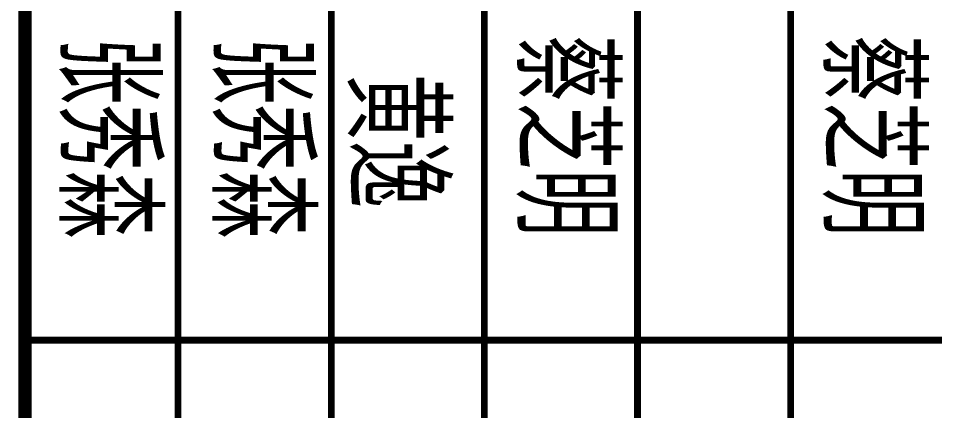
# Model space of a CAD drawing. Extents: x -518115 to 1124316, y -209821 to 1628073.
# Drawn here: x 1062372 to 1063569, y -172935 to -172422 of the extents above; entities that cross this region are included whole.
import ezdxf

# ---------------------------------------------------------------- set-up
doc = ezdxf.new("R2010")
doc.units = 0
doc.header["$LTSCALE"] = 1000
doc.header["$MEASUREMENT"] = 0
doc.layers.add('图框', color=140, linetype='Continuous')
doc.layers.add('图签文字', color=147, linetype='Continuous')
doc.styles.add('建筑图签-2', font='TXT.shx', dxfattribs={"width": 0.5, "bigfont": 'HZTXT.shx'})

# ---------------------------------------------------------------- blocks, each defined once
blk = doc.blocks.new('GFDDDDRG')
at = {"layer": '图框'}
for points, const_width in [([(897509.9, -156001.9), (897509.9, -159501.9)], 35), ([(897909.9, -156001.9), (897909.9, -159501.9)], 17.5), ([(898309.9, -156001.9), (898309.9, -159501.9)], 17.5), ([(898709.9, -156001.9), (898709.9, -159501.9)], 17.5), ([(899109.9, -156001.9), (899109.9, -159501.9)], 17.5), ([(899509.9, -156001.9), (899509.9, -159501.9)], 17.5), ([(897509.9, -158251.9), (900709.9, -158251.9)], 17.5)]:
    blk.add_lwpolyline(points, dxfattribs=dict(at, const_width=const_width))
at = {"layer": '图签文字', "color": 1, "style": '建筑图签-2', "width": 0.7}
for s, p in [('蔡芝明', (898795.2, -157455)), ('蔡芝明', (899595.2, -157455)), ('张秀森', (897600, -157460.1)), ('张秀森', (898000, -157460.1)), ('黄逸', (898352.9, -157556))]:
    blk.add_text(s, height=250, rotation=270, dxfattribs=at).set_placement(p)

msp = doc.modelspace()

# ---------------------------------------------------------------- block references
at = {"xscale": 0.5, "yscale": 0.5, "zscale": 0.5}
msp.add_blockref('GFDDDDRG', (613625.6, -93716.5), dxfattribs=at)

doc.saveas('drawing.dxf')
